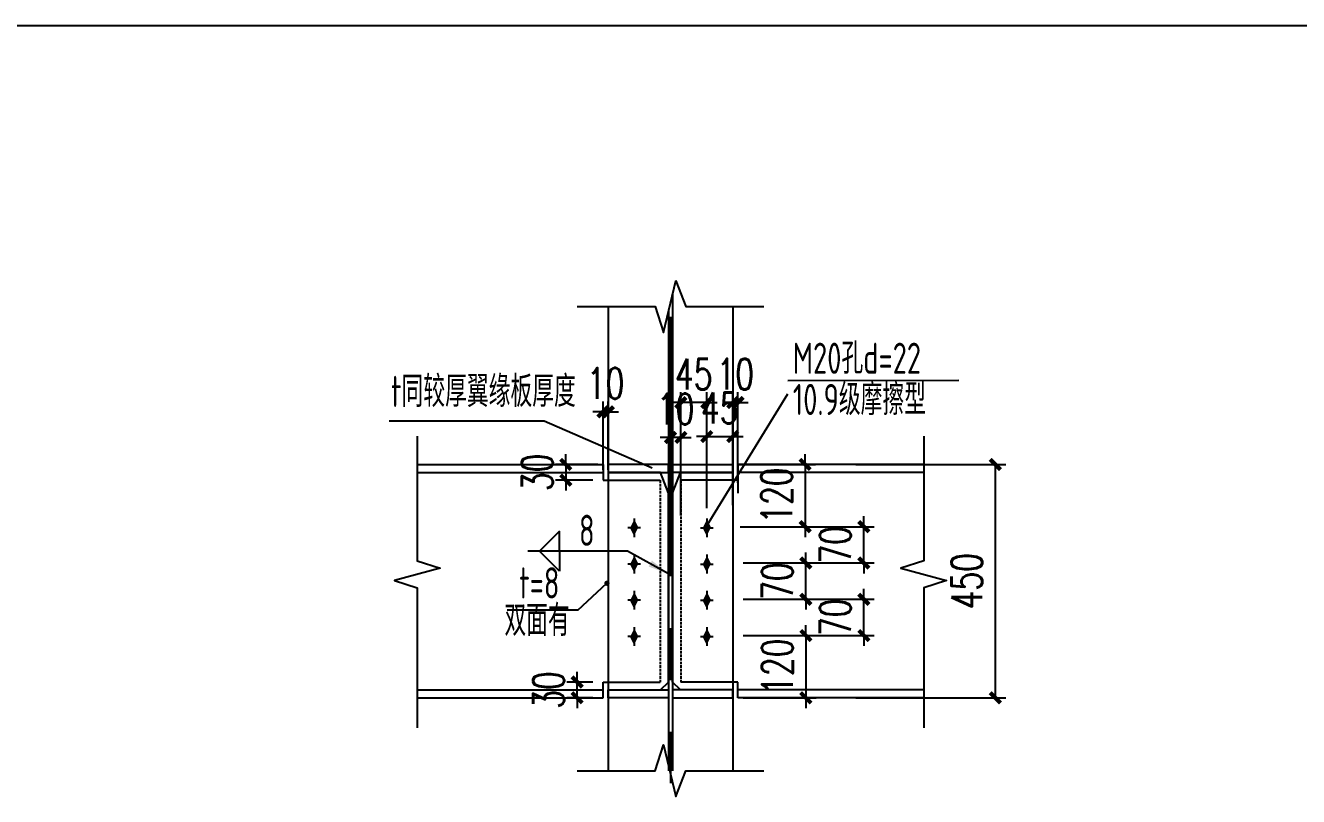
# Model space of a CAD drawing. Extents: x 180850 to 1400258, y 48356 to 327067.
# Drawn here: x 1349843 to 1362115, y 151331 to 158766 of the extents above; entities that cross this region are included whole.
import ezdxf
from ezdxf.enums import TextEntityAlignment as Align

# ---------------------------------------------------------------- set-up
doc = ezdxf.new("R2010")
doc.units = 0
doc.header["$LTSCALE"] = 1000
doc.linetypes.add('0$0$CENTERX2', pattern=[4, 2.5, -0.5, 0.5, -0.5])
doc.linetypes.add('DASH', pattern=[0.35, 0.25, -0.1])
for name, color, linetype in [('AXIS', 3, 'Continuous'), ('BOLT', 251, 'Continuous'), ('DOTE', 1, 'Continuous'), ('GL', 150, 'Continuous'), ('GZ', 50, 'Continuous'), ('PZ', 202, 'Continuous'), ('TEXT', 7, 'Continuous'), ('WELD', 7, 'Continuous'), ('YCX', 90, 'Continuous')]:
    doc.layers.add(name, color=color, linetype=linetype)
doc.styles.add('_TCH_DIM_T3', font='SIMPLEX', dxfattribs={"width": 0.705882, "bigfont": 'GBCBIG'})
doc.styles.get("Standard").update_dxf_attribs({"font": 'gbenor.shx', "bigfont": 'gbcbig.shx'})
doc.styles.add('TSSD_Label', font='tssdeng.shx', dxfattribs={"width": 0.7, "bigfont": 'hztxt.shx'})
doc.styles.add('TSSD_Norm', font='tssdeng.shx', dxfattribs={"bigfont": 'hztxt.shx'})
doc.dimstyles.new('TCH_100_5', dxfattribs={"dimtxt": 297.5, "dimasz": 100, "dimexe": 100, "dimexo": 100, "dimgap": 126.25, "dimtad": 1, "dimdec": 0, "dimlfac": 0.2, "dimzin": 0, "dimdsep": 46, "dimtxsty": '_TCH_DIM_T3', "dimblk": 'ARCHTICK', "dimcen": 0.09, "dimclrd": 126, "dimclre": 126, "dimclrt": 7, "dimazin": 2, "dimtfac": 1, "dimtdec": 0, "dimtix": 1, "dimtmove": 2, "dimatfit": 3, "dimfxl": 1, "dimtolj": 1, "dimtzin": 0, "dimarcsym": 0})
doc.dimstyles.new('TSSD_LEADER_STYLE_200.0', dxfattribs={"dimtxt": 0.18, "dimasz": 200, "dimexe": 0.18, "dimexo": 0.0625, "dimgap": 0.09, "dimtad": 0, "dimtih": 1, "dimtoh": 1, "dimdec": 4, "dimzin": 0, "dimdsep": 46, "dimtxsty": 'Standard', "dimcen": 0.09, "dimadec": 0, "dimazin": 0, "dimtfac": 1, "dimtdec": 4, "dimtofl": 0, "dimtmove": 0, "dimatfit": 3, "dimfxl": 1, "dimtolj": 1, "dimtzin": 0, "dimarcsym": 0})

# ---------------------------------------------------------------- blocks, each defined once
blk = doc.blocks.new('_ArchTick')
at = {"color": 0, "linetype": 'ByBlock', "const_width": 0.4}
blk.add_lwpolyline([(-0.5, -0.5), (0.5, 0.5)], dxfattribs=at)
blk = doc.blocks.new('*D1734')
at = {"layer": 'AXIS', "color": 126, "linetype": 'ByBlock', "lineweight": -2, "transparency": 16777216}
for p, q in [((1356161, 155129), (1356061, 155129)), ((1356161, 154142), (1356161, 155229)), ((1356411, 155129), (1356161, 155129)), ((1356411, 154113), (1356411, 155229)), ((1356411, 155129), (1356511, 155129))]:
    blk.add_line(p, q, dxfattribs=at)
at = {"layer": 'Defpoints', "color": 0, "linetype": 'ByBlock', "transparency": 16777216}
for p in [(1356161, 155129), (1356161, 154042), (1356411, 154013)]:
    blk.add_point(p, dxfattribs=at)
at = {"layer": 'AXIS', "color": 126, "linetype": 'ByBlock', "lineweight": -2, "transparency": 16777216, "xscale": 100, "yscale": 100, "zscale": 100}
blk.add_blockref('_ArchTick', (1356161, 155129), dxfattribs=at)
at = {"layer": 'AXIS', "color": 126, "linetype": 'ByBlock', "lineweight": -2, "transparency": 16777216, "xscale": 100, "yscale": 100, "zscale": 100, "rotation": 180}
blk.add_blockref('_ArchTick', (1356411, 155129), dxfattribs=at)
at = {"layer": 'AXIS', "color": 7, "linetype": 'ByBlock', "transparency": 16777216, "insert": (1356286, 155404), "char_height": 297.5, "attachment_point": 5, "style": '_TCH_DIM_T3'}
blk.add_mtext('\\A1;45', dxfattribs=at)
blk = doc.blocks.new('*D1735')
at = {"layer": 'AXIS', "color": 126, "linetype": 'ByBlock', "lineweight": -2, "transparency": 16777216}
for p, q in [((1356061, 154042), (1356061, 154893)), ((1356161, 154042), (1356161, 154893)), ((1356061, 154793), (1355961, 154793)), ((1356161, 154793), (1356061, 154793)), ((1356161, 154793), (1356261, 154793))]:
    blk.add_line(p, q, dxfattribs=at)
at = {"layer": 'Defpoints', "color": 0, "linetype": 'ByBlock', "transparency": 16777216}
for p in [(1356061, 154793), (1356061, 153942), (1356161, 153942)]:
    blk.add_point(p, dxfattribs=at)
at = {"layer": 'AXIS', "color": 126, "linetype": 'ByBlock', "lineweight": -2, "transparency": 16777216, "xscale": 100, "yscale": 100, "zscale": 100}
blk.add_blockref('_ArchTick', (1356061, 154793), dxfattribs=at)
at = {"layer": 'AXIS', "color": 126, "linetype": 'ByBlock', "lineweight": -2, "transparency": 16777216, "xscale": 100, "yscale": 100, "zscale": 100, "rotation": 180}
blk.add_blockref('_ArchTick', (1356161, 154793), dxfattribs=at)
at = {"layer": 'AXIS', "color": 7, "linetype": 'ByBlock', "transparency": 16777216, "insert": (1356111, 155068), "char_height": 297.5, "attachment_point": 5, "style": '_TCH_DIM_T3'}
blk.add_mtext('\\A1;10', dxfattribs=at)
blk = doc.blocks.new('*D1736')
at = {"layer": 'AXIS', "color": 126, "linetype": 'ByBlock', "lineweight": -2, "transparency": 16777216}
for p, q in [((1357849, 154533), (1359292, 154533)), ((1359192, 154533), (1359192, 152283)), ((1357849, 152283), (1359292, 152283))]:
    blk.add_line(p, q, dxfattribs=at)
at = {"layer": 'Defpoints', "color": 0, "linetype": 'ByBlock', "transparency": 16777216}
for p in [(1357749, 154533), (1357749, 152283), (1359192, 152283)]:
    blk.add_point(p, dxfattribs=at)
at = {"layer": 'AXIS', "color": 126, "linetype": 'ByBlock', "lineweight": -2, "transparency": 16777216, "xscale": 100, "yscale": 100, "zscale": 100}
for p, rotation in [((1359192, 154533), 90), ((1359192, 152283), 270)]:
    blk.add_blockref('_ArchTick', p, dxfattribs=dict(at, rotation=rotation))
at = {"layer": 'AXIS', "color": 7, "linetype": 'ByBlock', "transparency": 16777216, "insert": (1358917, 153408), "char_height": 297.5, "attachment_point": 5, "rotation": 90, "style": '_TCH_DIM_T3'}
blk.add_mtext('\\A1;450', dxfattribs=at)
blk = doc.blocks.new('*D1737')
at = {"layer": 'AXIS', "color": 126, "linetype": 'ByBlock', "lineweight": -2, "transparency": 16777216}
for p, q in [((1357925, 153233), (1357925, 153333)), ((1356761, 153233), (1358025, 153233)), ((1357925, 152883), (1357925, 153233)), ((1356761, 152883), (1358025, 152883)), ((1357925, 152883), (1357925, 152783))]:
    blk.add_line(p, q, dxfattribs=at)
at = {"layer": 'Defpoints', "color": 0, "linetype": 'ByBlock', "transparency": 16777216}
for p in [(1356661, 153233), (1357925, 153233), (1356661, 152883)]:
    blk.add_point(p, dxfattribs=at)
at = {"layer": 'AXIS', "color": 126, "linetype": 'ByBlock', "lineweight": -2, "transparency": 16777216, "xscale": 100, "yscale": 100, "zscale": 100}
for p, rotation in [((1357925, 153233), 270), ((1357925, 152883), 90)]:
    blk.add_blockref('_ArchTick', p, dxfattribs=dict(at, rotation=rotation))
at = {"layer": 'AXIS', "color": 7, "linetype": 'ByBlock', "transparency": 16777216, "insert": (1357650, 153058), "char_height": 297.5, "attachment_point": 5, "rotation": 90, "style": '_TCH_DIM_T3'}
blk.add_mtext('\\A1;70', dxfattribs=at)
blk = doc.blocks.new('*D1738')
at = {"layer": 'AXIS', "color": 126, "linetype": 'ByBlock', "lineweight": -2, "transparency": 16777216}
for p, q in [((1357366, 153583), (1357366, 153683)), ((1356761, 153583), (1357466, 153583)), ((1357366, 153233), (1357366, 153583)), ((1356761, 153233), (1357466, 153233)), ((1357366, 153233), (1357366, 153133))]:
    blk.add_line(p, q, dxfattribs=at)
at = {"layer": 'Defpoints', "color": 0, "linetype": 'ByBlock', "transparency": 16777216}
for p in [(1356661, 153583), (1357366, 153583), (1356661, 153233)]:
    blk.add_point(p, dxfattribs=at)
at = {"layer": 'AXIS', "color": 126, "linetype": 'ByBlock', "lineweight": -2, "transparency": 16777216, "xscale": 100, "yscale": 100, "zscale": 100}
for p, rotation in [((1357366, 153583), 270), ((1357366, 153233), 90)]:
    blk.add_blockref('_ArchTick', p, dxfattribs=dict(at, rotation=rotation))
at = {"layer": 'AXIS', "color": 7, "linetype": 'ByBlock', "transparency": 16777216, "insert": (1357091, 153408), "char_height": 297.5, "attachment_point": 5, "rotation": 90, "style": '_TCH_DIM_T3'}
blk.add_mtext('\\A1;70', dxfattribs=at)
blk = doc.blocks.new('*D1739')
at = {"layer": 'AXIS', "color": 126, "linetype": 'ByBlock', "lineweight": -2, "transparency": 16777216}
for p, q in [((1357925, 153933), (1357925, 154033)), ((1356731, 153933), (1358025, 153933)), ((1357925, 153583), (1357925, 153933)), ((1356761, 153583), (1358025, 153583)), ((1357925, 153583), (1357925, 153483))]:
    blk.add_line(p, q, dxfattribs=at)
at = {"layer": 'Defpoints', "color": 0, "linetype": 'ByBlock', "transparency": 16777216}
for p in [(1356631, 153933), (1357925, 153933), (1356661, 153583)]:
    blk.add_point(p, dxfattribs=at)
at = {"layer": 'AXIS', "color": 126, "linetype": 'ByBlock', "lineweight": -2, "transparency": 16777216, "xscale": 100, "yscale": 100, "zscale": 100}
for p, rotation in [((1357925, 153933), 270), ((1357925, 153583), 90)]:
    blk.add_blockref('_ArchTick', p, dxfattribs=dict(at, rotation=rotation))
at = {"layer": 'AXIS', "color": 7, "linetype": 'ByBlock', "transparency": 16777216, "insert": (1357650, 153758), "char_height": 297.5, "attachment_point": 5, "rotation": 90, "style": '_TCH_DIM_T3'}
blk.add_mtext('\\A1;70', dxfattribs=at)
blk = doc.blocks.new('*D1740')
at = {"layer": 'AXIS', "color": 126, "linetype": 'ByBlock', "lineweight": -2, "transparency": 16777216}
for p, q in [((1357359, 154533), (1357359, 154633)), ((1356721, 154533), (1357459, 154533)), ((1357359, 154533), (1357359, 153933)), ((1356731, 153933), (1357459, 153933)), ((1357359, 153933), (1357359, 153833))]:
    blk.add_line(p, q, dxfattribs=at)
at = {"layer": 'Defpoints', "color": 0, "linetype": 'ByBlock', "transparency": 16777216}
for p in [(1356621, 154533), (1356631, 153933), (1357359, 153933)]:
    blk.add_point(p, dxfattribs=at)
at = {"layer": 'AXIS', "color": 126, "linetype": 'ByBlock', "lineweight": -2, "transparency": 16777216, "xscale": 100, "yscale": 100, "zscale": 100}
for p, rotation in [((1357359, 154533), 270), ((1357359, 153933), 90)]:
    blk.add_blockref('_ArchTick', p, dxfattribs=dict(at, rotation=rotation))
at = {"layer": 'AXIS', "color": 7, "linetype": 'ByBlock', "transparency": 16777216, "insert": (1357084, 154233), "char_height": 297.5, "attachment_point": 5, "rotation": 90, "style": '_TCH_DIM_T3'}
blk.add_mtext('\\A1;120', dxfattribs=at)
blk = doc.blocks.new('*D1741')
at = {"layer": 'AXIS', "color": 126, "linetype": 'ByBlock', "lineweight": -2, "ltscale": 0.1, "transparency": 16777216}
for p, q in [((1355052, 154533), (1355052, 154633)), ((1355361, 154533), (1354952, 154533)), ((1355052, 154533), (1355052, 154381)), ((1355311, 154381), (1354952, 154381)), ((1355052, 154381), (1355052, 154281))]:
    blk.add_line(p, q, dxfattribs=at)
at = {"layer": 'Defpoints', "color": 0, "linetype": 'ByBlock', "ltscale": 0.1, "transparency": 16777216}
for p in [(1355461, 154533), (1355052, 154381), (1355411, 154381)]:
    blk.add_point(p, dxfattribs=at)
at = {"layer": 'AXIS', "color": 126, "linetype": 'ByBlock', "lineweight": -2, "ltscale": 0.1, "transparency": 16777216, "xscale": 100, "yscale": 100, "zscale": 100}
for p, rotation in [((1355052, 154533), 270), ((1355052, 154381), 90)]:
    blk.add_blockref('_ArchTick', p, dxfattribs=dict(at, rotation=rotation))
at = {"layer": 'AXIS', "color": 7, "linetype": 'ByBlock', "ltscale": 0.1, "transparency": 16777216, "insert": (1354777, 154457), "char_height": 297.5, "attachment_point": 5, "rotation": 90, "style": '_TCH_DIM_T3'}
blk.add_mtext('\\A1;30', dxfattribs=at)
blk = doc.blocks.new('*D1742')
at = {"layer": 'AXIS', "color": 126, "linetype": 'ByBlock', "lineweight": -2, "ltscale": 0.1, "transparency": 16777216}
for p, q in [((1355161, 152435), (1355161, 152535)), ((1355311, 152435), (1355061, 152435)), ((1355161, 152283), (1355161, 152435)), ((1355311, 152283), (1355061, 152283)), ((1355161, 152283), (1355161, 152183))]:
    blk.add_line(p, q, dxfattribs=at)
at = {"layer": 'Defpoints', "color": 0, "linetype": 'ByBlock', "ltscale": 0.1, "transparency": 16777216}
for p in [(1355161, 152435), (1355411, 152435), (1355411, 152283)]:
    blk.add_point(p, dxfattribs=at)
at = {"layer": 'AXIS', "color": 126, "linetype": 'ByBlock', "lineweight": -2, "ltscale": 0.1, "transparency": 16777216, "xscale": 100, "yscale": 100, "zscale": 100}
for p, rotation in [((1355161, 152435), 270), ((1355161, 152283), 90)]:
    blk.add_blockref('_ArchTick', p, dxfattribs=dict(at, rotation=rotation))
at = {"layer": 'AXIS', "color": 7, "linetype": 'ByBlock', "ltscale": 0.1, "transparency": 16777216, "insert": (1354886, 152359), "char_height": 297.5, "attachment_point": 5, "rotation": 90, "style": '_TCH_DIM_T3'}
blk.add_mtext('\\A1;30', dxfattribs=at)
blk = doc.blocks.new('_WELD004')
at = {"color": 0, "linetype": 'ByBlock'}
for p, q in [((0, 1), (1, 0)), ((0, 0), (0, 1))]:
    blk.add_line(p, q, dxfattribs=at)
blk = doc.blocks.new('*D1743')
at = {"layer": 'AXIS', "color": 126, "linetype": 'ByBlock', "lineweight": -2, "ltscale": 0.1, "transparency": 16777216}
for p, q in [((1356661, 155129), (1356561, 155129)), ((1356661, 154356), (1356661, 155229)), ((1356711, 155129), (1356661, 155129)), ((1356711, 154356), (1356711, 155229)), ((1356711, 155129), (1356811, 155129))]:
    blk.add_line(p, q, dxfattribs=at)
at = {"layer": 'Defpoints', "color": 0, "linetype": 'ByBlock', "ltscale": 0.1, "transparency": 16777216}
for p in [(1356661, 155129), (1356661, 154256), (1356711, 154256)]:
    blk.add_point(p, dxfattribs=at)
at = {"layer": 'AXIS', "color": 126, "linetype": 'ByBlock', "lineweight": -2, "ltscale": 0.1, "transparency": 16777216, "xscale": 100, "yscale": 100, "zscale": 100}
blk.add_blockref('_ArchTick', (1356661, 155129), dxfattribs=at)
at = {"layer": 'AXIS', "color": 126, "linetype": 'ByBlock', "lineweight": -2, "ltscale": 0.1, "transparency": 16777216, "xscale": 100, "yscale": 100, "zscale": 100, "rotation": 180}
blk.add_blockref('_ArchTick', (1356711, 155129), dxfattribs=at)
at = {"layer": 'AXIS', "color": 7, "linetype": 'ByBlock', "ltscale": 0.1, "transparency": 16777216, "insert": (1356686, 155404), "char_height": 297.5, "attachment_point": 5, "style": '_TCH_DIM_T3'}
blk.add_mtext('\\A1;10', dxfattribs=at)
blk = doc.blocks.new('*D1744')
at = {"layer": 'AXIS', "color": 126, "linetype": 'ByBlock', "lineweight": -2, "transparency": 16777216}
for p, q in [((1357366, 152883), (1357366, 152983)), ((1356761, 152883), (1357466, 152883)), ((1357366, 152883), (1357366, 152283)), ((1356761, 152283), (1357466, 152283)), ((1357366, 152283), (1357366, 152183))]:
    blk.add_line(p, q, dxfattribs=at)
at = {"layer": 'Defpoints', "color": 0, "linetype": 'ByBlock', "transparency": 16777216}
for p in [(1356661, 152883), (1356661, 152283), (1357366, 152283)]:
    blk.add_point(p, dxfattribs=at)
at = {"layer": 'AXIS', "color": 126, "linetype": 'ByBlock', "lineweight": -2, "transparency": 16777216, "xscale": 100, "yscale": 100, "zscale": 100}
for p, rotation in [((1357366, 152883), 270), ((1357366, 152283), 90)]:
    blk.add_blockref('_ArchTick', p, dxfattribs=dict(at, rotation=rotation))
at = {"layer": 'AXIS', "color": 7, "linetype": 'ByBlock', "transparency": 16777216, "insert": (1357091, 152583), "char_height": 297.5, "attachment_point": 5, "rotation": 90, "style": '_TCH_DIM_T3'}
blk.add_mtext('\\A1;120', dxfattribs=at)
blk = doc.blocks.new('*D1751')
at = {"layer": 'AXIS', "color": 126, "linetype": 'ByBlock', "lineweight": -2, "transparency": 16777216}
for p, q in [((1356411, 154113), (1356411, 154902)), ((1356661, 154142), (1356661, 154902)), ((1356411, 154802), (1356311, 154802)), ((1356411, 154802), (1356661, 154802)), ((1356661, 154802), (1356761, 154802))]:
    blk.add_line(p, q, dxfattribs=at)
at = {"layer": 'Defpoints', "color": 0, "linetype": 'ByBlock', "transparency": 16777216}
for p in [(1356661, 154802), (1356411, 154013), (1356661, 154042)]:
    blk.add_point(p, dxfattribs=at)
at = {"layer": 'AXIS', "color": 126, "linetype": 'ByBlock', "lineweight": -2, "transparency": 16777216, "xscale": 100, "yscale": 100, "zscale": 100}
blk.add_blockref('_ArchTick', (1356411, 154802), dxfattribs=at)
at = {"layer": 'AXIS', "color": 126, "linetype": 'ByBlock', "lineweight": -2, "transparency": 16777216, "xscale": 100, "yscale": 100, "zscale": 100, "rotation": 180}
blk.add_blockref('_ArchTick', (1356661, 154802), dxfattribs=at)
at = {"layer": 'AXIS', "color": 7, "linetype": 'ByBlock', "transparency": 16777216, "insert": (1356536, 155077), "char_height": 297.5, "attachment_point": 5, "style": '_TCH_DIM_T3'}
blk.add_mtext('\\A1;45', dxfattribs=at)
blk = doc.blocks.new('*D1754')
at = {"layer": 'AXIS', "color": 126, "linetype": 'ByBlock', "lineweight": -2, "transparency": 16777216}
for p, q in [((1355411, 154481), (1355411, 155140)), ((1355461, 154481), (1355461, 155140)), ((1355411, 155040), (1355311, 155040)), ((1355411, 155040), (1355461, 155040)), ((1355461, 155040), (1355561, 155040))]:
    blk.add_line(p, q, dxfattribs=at)
at = {"layer": 'Defpoints', "color": 0, "linetype": 'ByBlock', "transparency": 16777216}
for p in [(1355461, 155040), (1355411, 154381), (1355461, 154381)]:
    blk.add_point(p, dxfattribs=at)
at = {"layer": 'AXIS', "color": 126, "linetype": 'ByBlock', "lineweight": -2, "transparency": 16777216, "xscale": 100, "yscale": 100, "zscale": 100}
blk.add_blockref('_ArchTick', (1355411, 155040), dxfattribs=at)
at = {"layer": 'AXIS', "color": 126, "linetype": 'ByBlock', "lineweight": -2, "transparency": 16777216, "xscale": 100, "yscale": 100, "zscale": 100, "rotation": 180}
blk.add_blockref('_ArchTick', (1355461, 155040), dxfattribs=at)
at = {"layer": 'AXIS', "color": 7, "linetype": 'ByBlock', "transparency": 16777216, "insert": (1355436, 155315), "char_height": 297.5, "attachment_point": 5, "style": '_TCH_DIM_T3'}
blk.add_mtext('\\A1;10', dxfattribs=at)

msp = doc.modelspace()

# ---------------------------------------------------------------- hatches: boundary and pattern name
at = {"layer": 'BOLT'}
for points in [[(1355711.1, 153983.2), (1355741.1, 153923.2), (1355711.1, 153863.2), (1355681.1, 153923.2)], [(1356411.1, 153983.2), (1356381.1, 153923.2), (1356411.1, 153863.2), (1356441.1, 153923.2)], [(1355711.1, 153633.2), (1355741.1, 153573.2), (1355711.1, 153513.2), (1355681.1, 153573.2)], [(1356411.1, 153633.2), (1356381.1, 153573.2), (1356411.1, 153513.2), (1356441.1, 153573.2)], [(1355711.1, 153283.2), (1355741.1, 153223.2), (1355711.1, 153163.2), (1355681.1, 153223.2)], [(1356411.1, 153283.2), (1356381.1, 153223.2), (1356411.1, 153163.2), (1356441.1, 153223.2)], [(1355711.1, 152933.2), (1355741.1, 152873.2), (1355711.1, 152813.2), (1355681.1, 152873.2)], [(1356411.1, 152933.2), (1356381.1, 152873.2), (1356411.1, 152813.2), (1356441.1, 152873.2)]]:
    msp.add_hatch(color=256, dxfattribs=at).paths.add_polyline_path(points)

# ---------------------------------------------------------------- linework, layer by layer
at = {"layer": 'AXIS'}
for p, q in [((1337316.94, 158765.55), (1391773.29, 158765.55)), ((1358839.35, 155341.61), (1357190.74, 155338.14)), ((1356406.1, 153933.08), (1357190.74, 155213.14))]:
    msp.add_line(p, q, dxfattribs=at)
at = {"layer": 'BOLT'}
for p, q in [((1355711.1, 154013.2), (1355711.1, 153833.2)), ((1356411.1, 154013.2), (1356411.1, 153833.2)), ((1355771.1, 153923.2), (1355651.1, 153923.2)), ((1355711.1, 153983.2), (1355681.1, 153923.2)), ((1355711.1, 153863.2), (1355681.1, 153923.2)), ((1355711.1, 153983.2), (1355741.1, 153923.2)), ((1355711.1, 153863.2), (1355741.1, 153923.2)), ((1356351.1, 153923.2), (1356471.1, 153923.2)), ((1356411.1, 153983.2), (1356381.1, 153923.2)), ((1356411.1, 153863.2), (1356381.1, 153923.2)), ((1356411.1, 153983.2), (1356441.1, 153923.2)), ((1356411.1, 153863.2), (1356441.1, 153923.2)), ((1355711.1, 153663.2), (1355711.1, 153483.2)), ((1356411.1, 153663.2), (1356411.1, 153483.2)), ((1355771.1, 153573.2), (1355651.1, 153573.2)), ((1355711.1, 153633.2), (1355681.1, 153573.2)), ((1355711.1, 153513.2), (1355681.1, 153573.2)), ((1355711.1, 153633.2), (1355741.1, 153573.2)), ((1355711.1, 153513.2), (1355741.1, 153573.2)), ((1356351.1, 153573.2), (1356471.1, 153573.2)), ((1356411.1, 153633.2), (1356381.1, 153573.2)), ((1356411.1, 153513.2), (1356381.1, 153573.2)), ((1356411.1, 153633.2), (1356441.1, 153573.2)), ((1356411.1, 153513.2), (1356441.1, 153573.2)), ((1355711.1, 153283.2), (1355681.1, 153223.2)), ((1355711.1, 153313.2), (1355711.1, 153133.2)), ((1355711.1, 153283.2), (1355741.1, 153223.2)), ((1356411.1, 153283.2), (1356381.1, 153223.2)), ((1356411.1, 153313.2), (1356411.1, 153133.2)), ((1356411.1, 153283.2), (1356441.1, 153223.2)), ((1355771.1, 153223.2), (1355651.1, 153223.2)), ((1355711.1, 153163.2), (1355681.1, 153223.2)), ((1355711.1, 153163.2), (1355741.1, 153223.2)), ((1356351.1, 153223.2), (1356471.1, 153223.2)), ((1356411.1, 153163.2), (1356381.1, 153223.2)), ((1356411.1, 153163.2), (1356441.1, 153223.2)), ((1355711.1, 152933.2), (1355681.1, 152873.2)), ((1355711.1, 152963.2), (1355711.1, 152783.2)), ((1355711.1, 152933.2), (1355741.1, 152873.2)), ((1356411.1, 152933.2), (1356381.1, 152873.2)), ((1356411.1, 152963.2), (1356411.1, 152783.2)), ((1356411.1, 152933.2), (1356441.1, 152873.2)), ((1355771.1, 152873.2), (1355651.1, 152873.2)), ((1355711.1, 152813.2), (1355681.1, 152873.2)), ((1355711.1, 152813.2), (1355741.1, 152873.2)), ((1356351.1, 152873.2), (1356471.1, 152873.2)), ((1356411.1, 152813.2), (1356381.1, 152873.2)), ((1356411.1, 152813.2), (1356441.1, 152873.2))]:
    msp.add_line(p, q, dxfattribs=at)
at = {"layer": 'DOTE', "color": 8, "linetype": '0$0$CENTERX2'}
msp.add_line((1356061.1, 155954.7), (1356061.1, 151458.72), dxfattribs=at)
at = {"layer": 'GL'}
for p, q in [((1353620.24, 154533.08), (1355411.1, 154533.08)), ((1355411.1, 154533.08), (1355411.1, 154381.41)), ((1358501.96, 154533.08), (1356711.1, 154533.08)), ((1356711.1, 154533.08), (1356711.1, 154256.41)), ((1353620.24, 154456.41), (1355411.1, 154456.41)), ((1355411.1, 154381.41), (1355961.1, 154381.41)), ((1356711.1, 154381.41), (1356161.1, 154381.41)), ((1358501.96, 154456.41), (1356711.1, 154456.41)), ((1355411.1, 152283.08), (1355411.1, 152434.75)), ((1355411.1, 152434.75), (1355961.1, 152434.75)), ((1356711.1, 152434.75), (1356161.1, 152434.75)), ((1356711.1, 152283.08), (1356711.1, 152434.75)), ((1353620.24, 152359.75), (1355411.1, 152359.75)), ((1358501.96, 152359.75), (1356711.1, 152359.75)), ((1353620.24, 152283.08), (1355411.1, 152283.08)), ((1358501.96, 152283.08), (1356711.1, 152283.08))]:
    msp.add_line(p, q, dxfattribs=at)
for points in [[(1353620.24, 154804.64), (1353620.24, 153604.64), (1353840.24, 153534.64), (1353400.24, 153414.64), (1353620.24, 153344.64), (1353620.24, 151994.64)], [(1358501.96, 154804.64), (1358501.96, 153604.64), (1358281.96, 153534.64), (1358721.96, 153414.64), (1358501.96, 153344.64), (1358501.96, 151994.64)]]:
    msp.add_lwpolyline(points, dxfattribs=at)
at = {"layer": 'GZ'}
for p, q in [((1356081.1, 156176.53), (1356081.1, 151580.52)), ((1355461.1, 156055.11), (1355461.1, 154256.41)), ((1356041.1, 156007.7), (1356041.1, 151580.52)), ((1356661.1, 156055.11), (1356661.1, 154256.41)), ((1356711.1, 154533.08), (1356711.1, 154256.41)), ((1355461.1, 152434.75), (1355461.1, 151580.52)), ((1356661.1, 152434.75), (1356661.1, 151580.52))]:
    msp.add_line(p, q, dxfattribs=at)
at = {"layer": 'GZ', "linetype": 'DASH', "ltscale": 0.1}
for p, q in [((1355461.1, 154381.41), (1355461.1, 152434.75)), ((1356661.1, 154381.41), (1356661.1, 152434.75)), ((1356661.1, 154381.41), (1356661.1, 152434.75))]:
    msp.add_line(p, q, dxfattribs=at)
at = {"layer": 'GZ', "color": 5, "linetype": 'DASH', "ltscale": 0.1}
for p, q in [((1355961.1, 154381.41), (1355961.1, 152434.75)), ((1356161.1, 154381.41), (1356161.1, 152434.75))]:
    msp.add_line(p, q, dxfattribs=at)
at = {"layer": 'GZ'}
for points in [[(1355161.1, 156055.11), (1355461.1, 156055.11), (1355913.1, 156055.11), (1355993.1, 155805.11), (1356111.42, 156304.48), (1356209.1, 156055.11), (1356661.1, 156055.11), (1356961.1, 156055.11)], [(1355161.1, 151580.52), (1355461.1, 151580.52), (1355913.1, 151580.52), (1355993.1, 151830.52), (1356111.42, 151331.15), (1356209.1, 151580.52), (1356661.1, 151580.52), (1356961.1, 151580.52)]]:
    msp.add_lwpolyline(points, dxfattribs=at)
at = {"layer": 'PZ'}
for points in [[(1355461.1, 154456.41), (1356041.1, 154456.41), (1356041.1, 154533.08), (1355461.1, 154533.08)], [(1356661.1, 154456.41), (1356081.1, 154456.41), (1356081.1, 154533.08), (1356661.1, 154533.08)], [(1355966.1, 154456.41), (1355461.1, 154456.41), (1355461.1, 152359.75), (1355966.1, 152359.75), (1356041.1, 152434.75), (1356041.1, 154256.41)], [(1356156.1, 154456.41), (1356661.1, 154456.41), (1356661.1, 152359.75), (1356156.1, 152359.75), (1356081.1, 152434.75), (1356081.1, 154256.41)], [(1355461.1, 152359.75), (1356041.1, 152359.75), (1356041.1, 152283.08), (1355461.1, 152283.08)], [(1356661.1, 152359.75), (1356081.1, 152359.75), (1356081.1, 152283.08), (1356661.1, 152283.08)]]:
    msp.add_lwpolyline(points, close=True, dxfattribs=at)
at = {"layer": 'WELD'}
msp.add_line((1355647.98, 153697.55), (1354686.19, 153697.55), dxfattribs=at)
at = {"layer": 'YCX'}
for p, q in [((1353350.01, 154954.4), (1354844.51, 154954.4)), ((1354844.51, 154954.4), (1355882.97, 154500.48)), ((1355166.33, 153128.37), (1355448.6, 153387.6)), ((1355166.33, 153128.37), (1354487.74, 153128.37))]:
    msp.add_line(p, q, dxfattribs=at)
at = {"layer": 'YCX', "const_width": 25}
msp.add_lwpolyline([(1355461.1, 153387.6, -1), (1355436.1, 153387.6, -1)], format="xyb", close=True, dxfattribs=at)

# ---------------------------------------------------------------- block references
at = {"layer": 'WELD', "xscale": -192, "yscale": 192, "zscale": 192}
msp.add_blockref('_WELD004', (1354991.75, 153697.55), dxfattribs=at)
at = {"layer": 'WELD', "xscale": 192, "yscale": 192, "zscale": 192, "rotation": 180}
msp.add_blockref('_WELD004', (1354991.75, 153697.55), dxfattribs=at)

# ---------------------------------------------------------------- texts
at = {"layer": 'TEXT', "width": 0.7}
for s, style, p in [('M20孔d=22 ', 'TSSD_Norm', (1357239.22, 155406.92)), ('10.9级摩擦型 ', 'TSSD_Norm', (1357239.89, 155009.25)), ('8', 'TSSD_Label', (1355178.5, 153747.55))]:
    msp.add_text(s, height=300, dxfattribs=dict(at, style=style)).set_placement(p)
at = {"layer": 'TEXT', "style": 'TSSD_Norm', "width": 0.7}
for s, p in [('t同较厚翼缘板厚度', (1354257.12, 154997.32)), ('t=8', (1354796.41, 153151.18)), ('双面有', (1354775, 152789.19))]:
    msp.add_text(s, height=300, dxfattribs=at).set_placement(p, align=Align.BOTTOM_CENTER)

# ---------------------------------------------------------------- dimensions: what is measured, and where the dimension line sits
at = {"layer": 'AXIS', "linetype": 'ByBlock'}
for base, p1, p2, text, picture, middle in [((1355461.1, 155040.02), (1355411.1, 154381.41), (1355461.1, 154381.41), '10', '*D1754', (1355436.1, 155315.02)), ((1356661.1, 154801.73), (1356411.1, 154013.2), (1356661.1, 154042.22), '45', '*D1751', (1356536.1, 155076.73))]:
    dim = msp.add_linear_dim(base=base, p1=p1, p2=p2, text=text, dimstyle='TCH_100_5', dxfattribs=at)
    dim.commit()
    dim.dimension.update_dxf_attribs({"geometry": picture, "text_midpoint": middle})
for base, p1, p2, text, picture, middle in [((1356161.1, 155128.81), (1356411.1, 154013.2), (1356161.1, 154042.22), '45', '*D1734', (1356286.1, 155403.81)), ((1356061.1, 154792.99), (1356161.1, 153942.48), (1356061.1, 153942.48), '10', '*D1735', (1356111.1, 155067.99))]:
    dim = msp.add_linear_dim(base=base, p1=p1, p2=p2, angle=180, text=text, dimstyle='TCH_100_5', dxfattribs=at)
    dim.commit()
    dim.dimension.update_dxf_attribs({"geometry": picture, "text_midpoint": middle})
at = {"layer": 'AXIS', "linetype": 'ByBlock', "ltscale": 0.1}
dim = msp.add_linear_dim(base=(1356661.1, 155128.81), p1=(1356711.1, 154256.41), p2=(1356661.1, 154256.41), dimstyle='TCH_100_5', dxfattribs=at)
dim.commit()
dim.dimension.update_dxf_attribs({"geometry": '*D1743', "text_midpoint": (1356686.1, 155403.81)})
for base, p1, p2, angle, picture, middle in [((1355052.13, 154381.41), (1355461.1, 154533.08), (1355411.1, 154381.41), 90, '*D1741', (1354777.13, 154457.25)), ((1355160.61, 152434.75), (1355411.1, 152283.08), (1355411.1, 152434.75), 270, '*D1742', (1354885.61, 152358.91))]:
    dim = msp.add_linear_dim(base=base, p1=p1, p2=p2, angle=angle, dimstyle='TCH_100_5', dxfattribs=at)
    dim.commit()
    dim.dimension.update_dxf_attribs({"geometry": picture, "text_midpoint": middle})
at = {"layer": 'AXIS', "linetype": 'ByBlock'}
for base, p1, p2, angle, picture, middle in [((1357359.22, 153933.08), (1356620.76, 154533.08), (1356631.1, 153933.08), 270, '*D1740', (1357084.22, 154233.08)), ((1359191.95, 152283.08), (1357748.51, 154533.08), (1357748.51, 152283.08), 90, '*D1736', (1358916.95, 153408.08)), ((1357925.28, 153933.08), (1356661.1, 153583.08), (1356631.1, 153933.08), 90, '*D1739', (1357650.28, 153758.08)), ((1357365.72, 153583.08), (1356661.1, 153233.08), (1356661.1, 153583.08), 90, '*D1738', (1357090.72, 153408.08)), ((1357925.28, 153233.08), (1356661.1, 152883.08), (1356661.1, 153233.08), 90, '*D1737', (1357650.28, 153058.08)), ((1357365.72, 152283.08), (1356661.1, 152882.64), (1356661.1, 152283.08), 270, '*D1744', (1357090.72, 152582.86))]:
    dim = msp.add_linear_dim(base=base, p1=p1, p2=p2, angle=angle, dimstyle='TCH_100_5', dxfattribs=at)
    dim.commit()
    dim.dimension.update_dxf_attribs({"geometry": picture, "text_midpoint": middle})

# ---------------------------------------------------------------- leaders
at = {"layer": 'WELD'}
msp.add_leader([(1356041.1, 153480), (1355647.98, 153697.55)], dimstyle='TSSD_LEADER_STYLE_200.0', dxfattribs=at)

doc.saveas('drawing.dxf')
